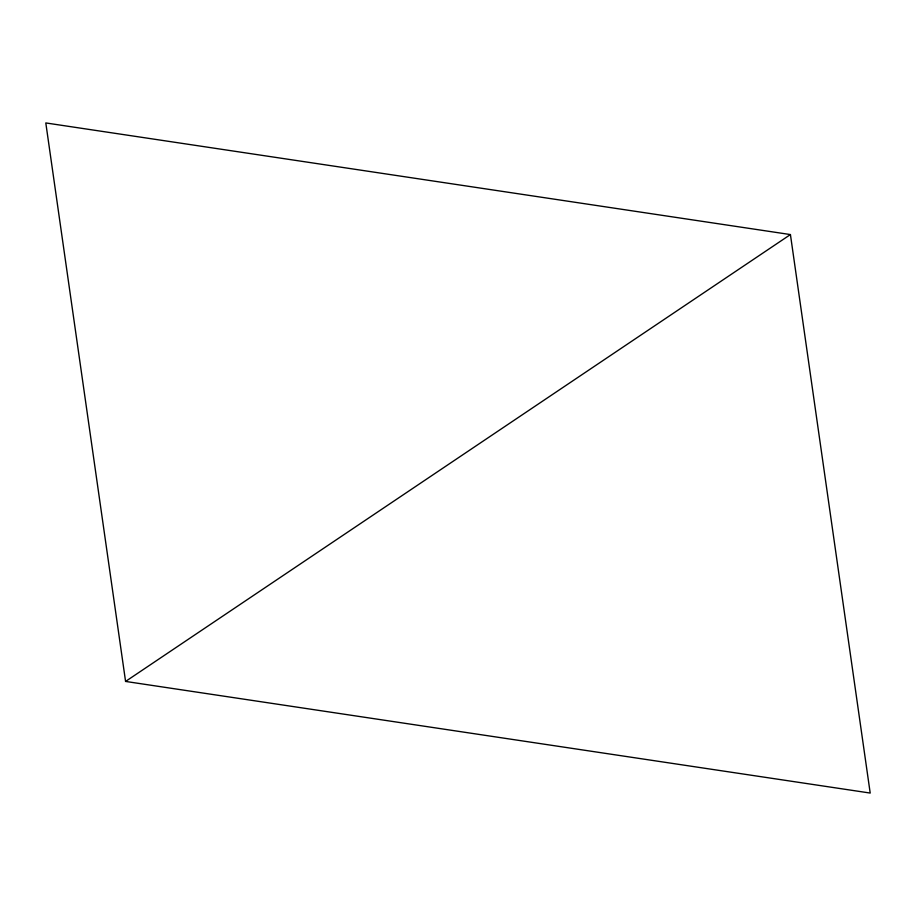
<?xml version="1.0" encoding="UTF-8"?>
<svg xmlns="http://www.w3.org/2000/svg" width="916" height="916" viewBox="0 0 916 916"><rect width="100%" height="100%" fill="white"/><g stroke="black" fill="none" stroke-linecap="round" stroke-linejoin="round"><path stroke-width="1.37" d="M125.572 681.435L790.428 234.565L870.2 793.061L125.572 681.435L45.8 122.939L790.428 234.565"/></g></svg>
